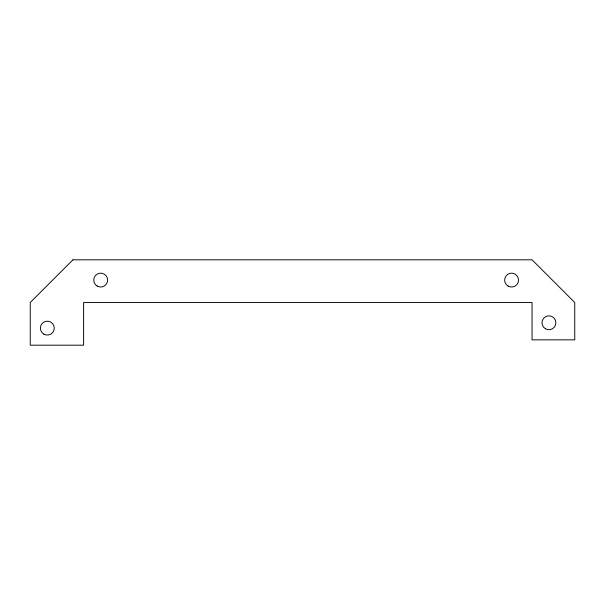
<?xml version="1.0" encoding="UTF-8"?>
<svg xmlns="http://www.w3.org/2000/svg" width="605" height="605" viewBox="0 0 605 605"><rect width="100%" height="100%" fill="white"/><g stroke="black" fill="none" stroke-linecap="round" stroke-linejoin="round"><path stroke-width="0.91" d="M72.94 259.81L30.25 302.5L30.25 345.19L83.611 345.19L83.611 302.5L532.06 302.5L532.06 339.851L574.75 339.851L574.75 302.5L532.06 259.81L72.94 259.81M43.855 334.119A6.935 6.935 0 0 0 54.261 328.114A6.935 6.935 0 0 0 43.855 322.11A6.935 6.935 0 0 0 43.855 334.119M97.224 286.097A6.935 6.935 0 0 0 107.629 280.085A6.935 6.935 0 0 0 97.224 274.08A6.935 6.935 0 0 0 97.224 286.097M508.117 286.097A6.935 6.935 0 0 0 518.523 280.085A6.935 6.935 0 0 0 508.117 274.08A6.935 6.935 0 0 0 508.117 286.097M545.468 328.787A6.935 6.935 0 0 0 555.874 322.775A6.935 6.935 0 0 0 545.468 316.77A6.935 6.935 0 0 0 545.468 328.787"/></g></svg>
